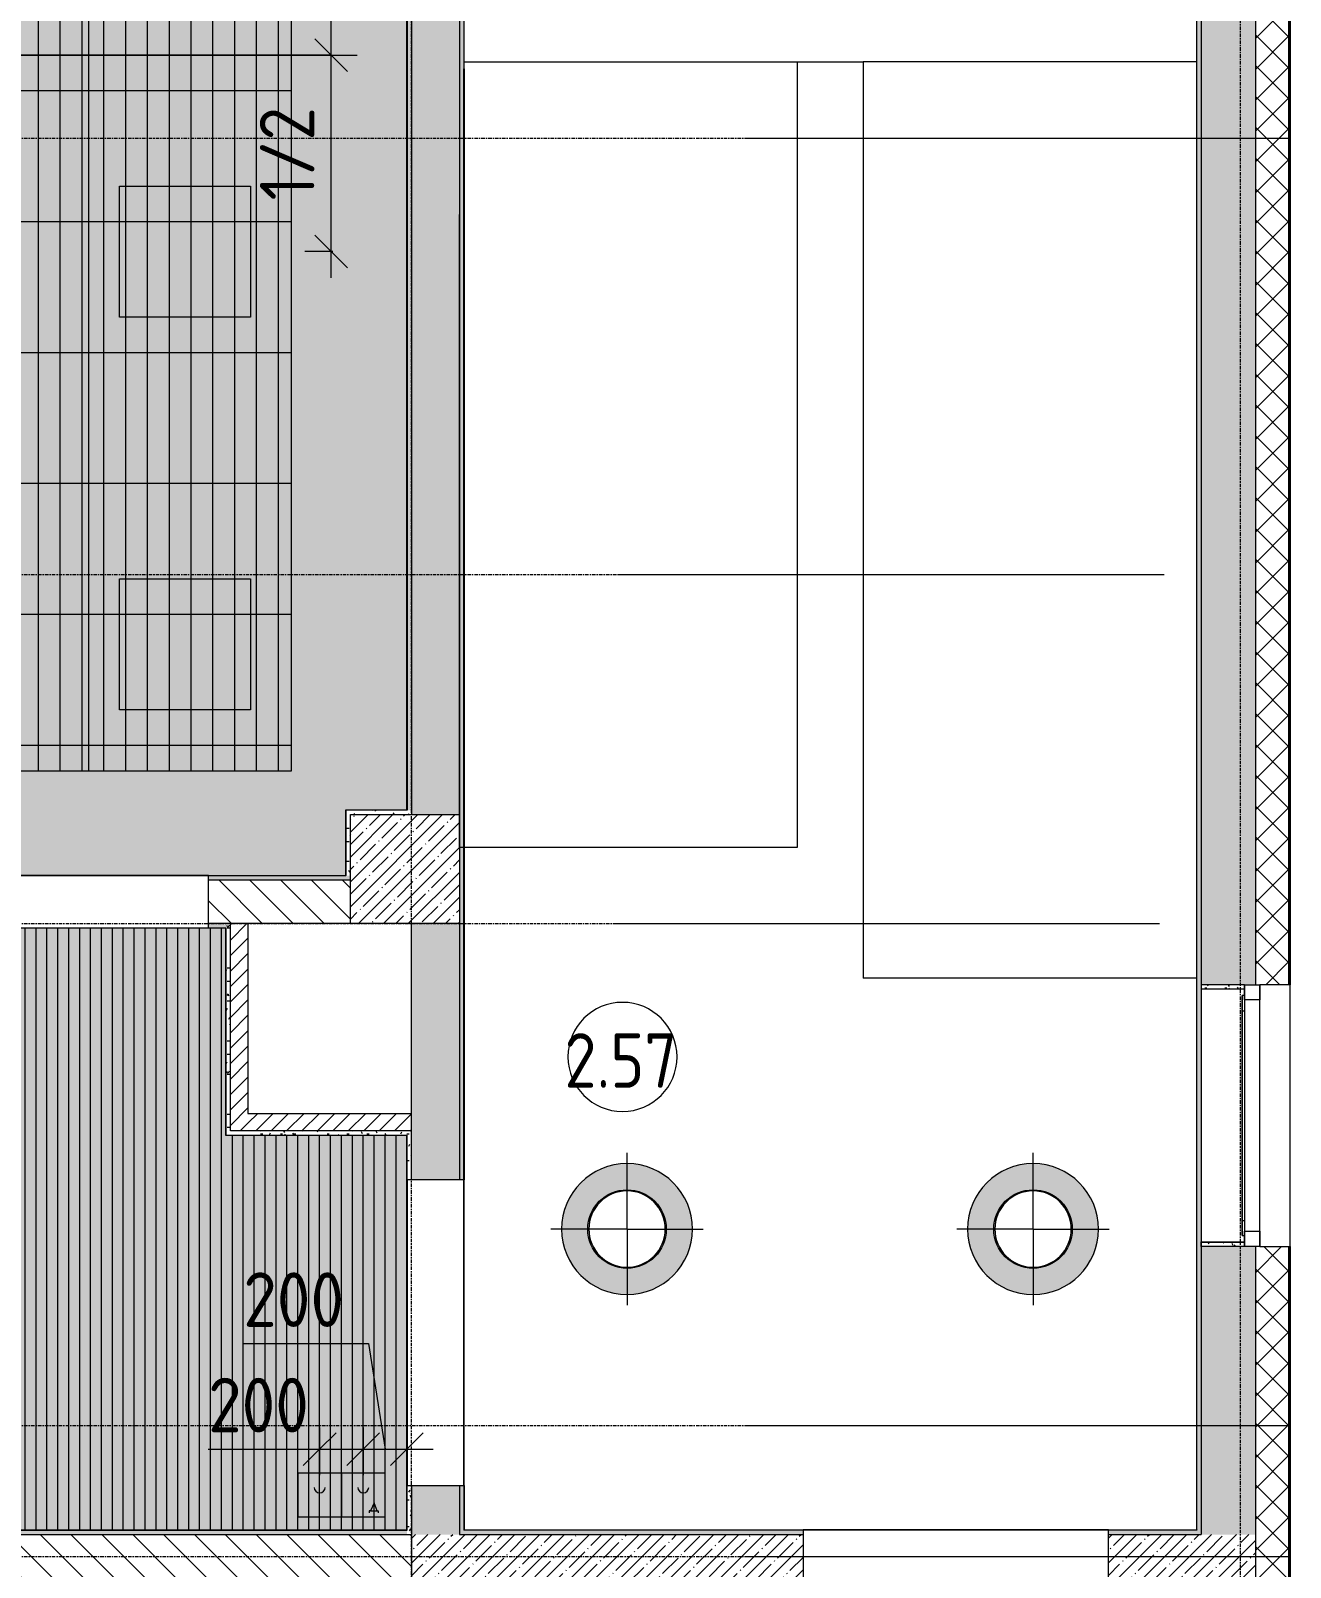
# Model space of a CAD drawing. Header units: millimetres. Extents: x 81548 to 272142, y -8553 to 29000.
# Drawn here: x 119465 to 125238, y 10450 to 17492 of the extents above; entities that cross this region are included whole.
import ezdxf

# ---------------------------------------------------------------- set-up
doc = ezdxf.new("R2010")
doc.units = ezdxf.units.MM
doc.linetypes.add('Осевая', pattern=[31.75, 6.35, -4.7625, 15.875, -4.7625])
for name, color, linetype, lineweight in [('A-ANNO-DIMS', 7, 'Continuous', 9), ('A-ANNO-DIMS-100', 7, 'Continuous', 9), ('A-AREA-IDEN', 7, 'Continuous', 9), ('A-CLNG-PATT', 7, 'Continuous', 9), ('A-GLAZ', 7, 'Continuous', 9), ('A-GLAZ-1', 7, 'Continuous', 13), ('A-WALL', 7, 'Continuous', 9), ('I-WALL', 7, 'Continuous', 9), ('Q-SPCQ', 7, 'Continuous', 9), ('S-COLS', 7, 'Continuous', 9), ('S-STRS-MBND', 7, 'Continuous', 9), ('Оси', 7, 'Continuous', 9), ('Оси-2', 7, 'Осевая', 9)]:
    doc.layers.add(name, color=color, linetype=linetype, lineweight=lineweight)
for name, color, linetype, lineweight, true_color in [('A-ANNO-NOTE', 1, 'Continuous', 9, 0xff0000), ('A-CLNG-1', 7, 'Continuous', 9, 0xeaeaea), ('A-WALL-1', 7, 'Continuous', 9, 0x3c3c3c), ('A-WALL-2', 7, 'Continuous', 9, 0x535353), ('A-WALL-FNSH-1', 7, 'Continuous', 9, 0x3c3c3c), ('I-WALL-1', 7, 'Continuous', 9, 0x535353), ('Q-SPCQ-4', 1, 'Continuous', 9, 0xff0000), ('S-COLS-1', 9, 'Continuous', 9, 0x808080), ('S-COLS-2', 7, 'Continuous', 9, 0x3c3c3c)]:
    doc.layers.add(name, color=color, linetype=linetype, lineweight=lineweight, true_color=true_color)
doc.layers.add('A-CLNG-PATT-1', color=7, linetype='Continuous', lineweight=9, transparency=1)
doc.styles.add('GOST Common_1', font='GOST_Common.ttf', dxfattribs={"width": 0.9, "height": 250})
doc.styles.add('ISOCPEUR', font='isocpeur.ttf', dxfattribs={"width": 0.9, "height": 250})
doc.dimstyles.new('ISO-2_5_0_9К_БОЛЬШОЙ', dxfattribs={"dimscale": 304.8, "dimtxt": 248.995294, "dimasz": 0.492126, "dimexe": 0.393701, "dimexo": 0.984252, "dimgap": 0, "dimtad": 1, "dimdec": 0, "dimrnd": 10, "dimzin": 0, "dimdsep": 46, "dimtxsty": 'ISOCPEUR', "dimblk1": 'OBLIQUE', "dimblk2": 'OBLIQUE', "dimsah": 1, "dimcen": 0.09, "dimdle": 0.393701, "dimazin": 0, "dimtfac": 1, "dimtdec": 4, "dimtix": 1, "dimtmove": 0, "dimatfit": 3, "dimfxl": 1, "dimtvp": 1, "dimtolj": 1, "dimtzin": 0, "dimarcsym": 2})
doc.dimstyles.new('ISO-2_5_0_9К_БОЛЬШОЙ_1', dxfattribs={"dimscale": 304.8, "dimtxt": 248.995294, "dimasz": 0.492126, "dimexe": 0.393701, "dimexo": 0.984252, "dimgap": 0, "dimtad": 1, "dimdec": 0, "dimrnd": 10, "dimzin": 0, "dimdsep": 46, "dimtxsty": 'ISOCPEUR', "dimblk1": 'OBLIQUE', "dimblk2": 'OBLIQUE', "dimsah": 1, "dimcen": 0.09, "dimdle": 0.393701, "dimazin": 0, "dimtfac": 1, "dimtdec": 4, "dimtix": 1, "dimtmove": 1, "dimatfit": 3, "dimfxl": 1, "dimtvp": 1, "dimtolj": 1, "dimtzin": 0, "dimarcsym": 2})
pattern_1 = [(135, (0, 0), (-70.71068, -70.71068), [])]
pattern_2 = [(45, (0, 0), (-57.024626, 57.024626), []), (45, (57.025, 0), (-57.024626, 57.024626), [100.806, -20.161, 3.353, -16.808])]
pattern_3 = [(45, (0, 0), (-35.35534, 35.35534), [])]
pattern_4 = [(0, (0, 0), (121.92, 30.48), [10.058, -81.382, 10.058, -81.382, -487.68]), (0, (0, 0), (121.92, 30.48), [-182.88, 10.058, -172.822, 10.058, -81.382, -213.36]), (0, (0, 0), (121.92, 30.48), [-457.2, 10.058, -50.902, 10.058, -142.342]), (120, (45.72, 15.24), (-87.356454, 90.345817), [10.058, -81.382, 10.058, -81.382, -487.68]), (120, (45.72, 15.24), (-87.356454, 90.345817), [-182.88, 10.058, -172.822, 10.058, -81.382, -213.36]), (120, (45.72, 15.24), (-87.356454, 90.345817), [-457.2, 10.058, -50.902, 10.058, -142.342]), (240, (60.96, 76.2), (-34.563546, -120.825817), [10.058, -81.382, 10.058, -81.382, -487.68]), (240, (60.96, 76.2), (-34.563546, -120.825817), [-182.88, 10.058, -172.822, 10.058, -81.382, -213.36]), (240, (60.96, 76.2), (-34.563546, -120.825817), [-457.2, 10.058, -50.902, 10.058, -142.342])]

# ---------------------------------------------------------------- blocks, each defined once
blk = doc.blocks.new('120_Окно_СКБ_1Ст - 120_Окно_СКБ_1Ст 1200х2500_h_ с форточкой2-24160662-Сводный план потолков 2 этажа в осях 23-33')
at = {"layer": 'A-GLAZ'}
for p, q in [((600, -57), (-600, -57)), ((-600, -127), (600, -127))]:
    blk.add_line(p, q, dxfattribs=at)
at = {"layer": 'A-GLAZ-1'}
for p, q in [((-600, -127), (-600, -57)), ((-600, -57), (-530, -57)), ((-530, -57), (-530, -127)), ((530, -127), (530, -57)), ((530, -57), (600, -57)), ((600, -57), (600, -127)), ((-530, -127), (-600, -127)), ((-550, -127), (-550, -137)), ((-550, -137), (550, -137)), ((550, -137), (-550, -137)), ((-480, -137), (-480, -127)), ((480, -137), (480, -127)), ((600, -127), (530, -127)), ((550, -137), (550, -127))]:
    blk.add_line(p, q, dxfattribs=at)
blk = doc.blocks.new('BSC_Колонна _Прямоугольная - 500х500-22291386-Сводный план потолков 2 этажа в осях 23-33')
at = {"layer": 'S-COLS-1'}
h = blk.add_hatch(dxfattribs=at)
h.set_pattern_fill('FP_15', color=256, style=0, pattern_type=2)
h.set_pattern_definition([(45, (-121180, -13650), (-57.024626, 57.024626), []), (45, (-121122.975, -13650), (-57.024626, 57.024626), [100.806, -20.161, 3.353, -16.808])])
h.paths.add_polyline_path([(-250, -250), (250, -250), (250, 250), (-250, 250), (-250, 37.6)])
at = {"layer": 'S-COLS-2'}
for p, q in [((-250, 250), (250, 250)), ((-250, -250), (-250, 250)), ((250, 250), (250, -250)), ((250, -250), (-250, -250))]:
    blk.add_line(p, q, dxfattribs=at)
blk = doc.blocks.new('Дистанционный пожарный извещатель - Монтируемые на перекрытии-30348713-Сводный план потолков 2 этажа в осях 23-33')
at = {"layer": 'Q-SPCQ'}
for p, q in [((0, 200), (-200, 200)), ((-200, 200), (-200, 0)), ((0, 0), (0, 200)), ((-100, 50), (-100, 110)), ((-200, 0), (0, 0)), ((-72.6, 28.2), (-72.6, 18.2)), ((-66.8, 28.2), (-72.6, 28.2)), ((-49.9, 64.5), (-66.8, 28.2)), ((-66.8, 28.2), (-36.8, 28.2)), ((-36.8, 28.2), (-49.9, 64.5)), ((-36.8, 28.2), (-31.8, 28.2)), ((-31.8, 28.2), (-31.8, 18.2))]:
    blk.add_line(p, q, dxfattribs=at)
blk.add_arc((-100, 135), 25, 180, 360, dxfattribs=at)
blk = doc.blocks.new('Извещатель пожарный ручной - Монтируемые на перекрытии-30340863-Сводный план потолков 2 этажа в осях 23-33')
at = {"layer": 'Q-SPCQ'}
for p, q in [((0, 200), (-200, 200)), ((-200, 200), (-200, 0)), ((0, 0), (0, 200)), ((-100, 50), (-100, 110)), ((-200, 0), (0, 0))]:
    blk.add_line(p, q, dxfattribs=at)
blk.add_arc((-100, 135), 25, 180, 360, dxfattribs=at)
blk = doc.blocks.new('DIMBLOCK54-Сводный план потолков 2 этажа в осях 23-33')
at = {"layer": 'A-ANNO-DIMS-100'}
for p, q in [((120789, 11091), (120789, 10871.7)), ((120789, 10991.7), (120789, 11091)), ((120989, 11091), (120989, 10871.7)), ((120989, 10991.7), (120989, 11091)), ((120277.7, 10991.7), (120851.8, 10991.7)), ((120669, 10991.7), (120989, 10991.7)), ((120851.8, 10991.7), (120889, 10991.7))]:
    blk.add_line(p, q, dxfattribs=at)
at = {"layer": 'A-ANNO-DIMS-100', "lineweight": 20}
for p, q in [((120789, 10991.7), (120864, 11066.7)), ((120989, 10991.7), (121064, 11066.7)), ((120789, 10991.7), (120714, 10916.7)), ((120989, 10991.7), (120914, 10916.7))]:
    blk.add_line(p, q, dxfattribs=at)
at = {"layer": 'A-ANNO-DIMS-100', "color": 0, "insert": (120277.7, 11318.3), "char_height": 250, "width": 568.858, "attachment_point": 1, "line_spacing_factor": 1.149209, "style": 'ISOCPEUR'}
blk.add_mtext('200', dxfattribs=at)
blk = doc.blocks.new('_Oblique')
at = {"color": 0, "linetype": 'ByBlock', "lineweight": -2}
blk.add_line((-0.5, -0.5), (0.5, 0.5), dxfattribs=at)
blk = doc.blocks.new('DIMBLOCK55-Сводный план потолков 2 этажа в осях 23-33')
at = {"layer": 'A-ANNO-DIMS-100'}
for p, q in [((120438.8, 11475), (121012.9, 11475)), ((121012.9, 11475), (121089, 10991.7)), ((120989, 11091), (120989, 10871.7)), ((120989, 10991.7), (120989, 11091)), ((121189, 10797.8), (121189, 11111.7)), ((120989, 10991.7), (121309, 10991.7)), ((121189, 10991.7), (121189, 10797.8))]:
    blk.add_line(p, q, dxfattribs=at)
at = {"layer": 'A-ANNO-DIMS-100', "lineweight": 20}
for p, q in [((120989, 10991.7), (121064, 11066.7)), ((121189, 10991.7), (121264, 11066.7)), ((120989, 10991.7), (120914, 10916.7)), ((121189, 10991.7), (121114, 10916.7))]:
    blk.add_line(p, q, dxfattribs=at)
at = {"layer": 'A-ANNO-DIMS-100', "color": 0, "insert": (120438.8, 11801.6), "char_height": 250, "width": 568.858, "attachment_point": 1, "line_spacing_factor": 1.149209, "style": 'ISOCPEUR'}
blk.add_mtext('200', dxfattribs=at)
blk = doc.blocks.new('DIMBLOCK146-Сводный план потолков 2 этажа в осях 23-33')
at = {"layer": 'A-ANNO-DIMS-100', "lineweight": 20}
for p, q in [((120841.6, 17380), (120766.6, 17455)), ((120841.6, 17380), (120916.6, 17305)), ((120841.6, 16480), (120766.6, 16555)), ((120841.6, 16480), (120916.6, 16405))]:
    blk.add_line(p, q, dxfattribs=at)
at = {"layer": 'A-ANNO-DIMS-100'}
for p, q in [((119321.4, 17380), (120961.6, 17380)), ((120841.6, 17380), (119321.4, 17380)), ((120841.6, 16360), (120841.6, 17380)), ((120849.7, 16480), (120721.6, 16480)), ((120841.6, 16480), (120849.7, 16480))]:
    blk.add_line(p, q, dxfattribs=at)
at = {"layer": 'A-ANNO-DIMS-100', "color": 0, "insert": (120515, 16714.5), "char_height": 250, "width": 517.144, "attachment_point": 1, "rotation": 90, "line_spacing_factor": 1.149209, "style": 'ISOCPEUR'}
blk.add_mtext('1/2', dxfattribs=at)
blk = doc.blocks.new('DIMBLOCK147-Сводный план потолков 2 этажа в осях 23-33')
at = {"layer": 'A-ANNO-DIMS-100'}
for p, q in [((120841.6, 17380), (120841.6, 18400)), ((120849.7, 18280), (120721.6, 18280)), ((120841.6, 18280), (120849.7, 18280)), ((119321.4, 17380), (120961.6, 17380)), ((120841.6, 17380), (119321.4, 17380))]:
    blk.add_line(p, q, dxfattribs=at)
at = {"layer": 'A-ANNO-DIMS-100', "lineweight": 20}
for p, q in [((120841.6, 18280), (120766.6, 18355)), ((120841.6, 18280), (120916.6, 18205)), ((120841.6, 17380), (120766.6, 17455)), ((120841.6, 17380), (120916.6, 17305))]:
    blk.add_line(p, q, dxfattribs=at)
at = {"layer": 'A-ANNO-DIMS-100', "color": 0, "insert": (120515, 17614.5), "char_height": 250, "width": 517.144, "attachment_point": 1, "rotation": 90, "line_spacing_factor": 1.149209, "style": 'ISOCPEUR'}
blk.add_mtext('1/2', dxfattribs=at)
blk = doc.blocks.new('Марка_Помещения - Номер-25198446-Сводный план потолков 2 этажа в осях 23-33')
at = {"layer": 'A-AREA-IDEN'}
for start, end in [(360, 180), (180, 360)]:
    blk.add_arc((0, 0), 2.5, start, end, dxfattribs=at)

msp = doc.modelspace()

# ---------------------------------------------------------------- hatches: boundary and pattern name
at = {"layer": 'A-CLNG-PATT'}
h = msp.add_hatch(dxfattribs=at)
h.set_pattern_fill('FP_27', color=256, style=0, pattern_type=2)
h.set_pattern_definition([(90, (0, 0), (-100, 6e-15), [])])
h.paths.add_polyline_path([(120172.3, 14101), (120660.6, 14101), (120660.6, 20724), (120150, 20724), (120150, 20728), (111071, 20728), (111071, 14101), (115085.7, 14101)])
h = msp.add_hatch(dxfattribs=at)
h.set_pattern_fill('FP_28', color=256, style=0, pattern_type=2)
h.set_pattern_definition([(0, (116130, 17217.75), (0, -600), []), (270, (116130, 17217.7), (-1200, -7e-14), [])])
h.paths.add_polyline_path([(120172.3, 14101), (120660.6, 14101), (120660.6, 20724), (120150, 20724), (120150, 20728), (111071, 20728), (111071, 14101), (115085.7, 14101)])
h = msp.add_hatch(dxfattribs=at)
h.set_pattern_fill('FP_23', color=256, style=0, pattern_type=2)
h.set_pattern_definition([(90, (107289, 14206.21), (50, -3e-15), [])])
h.paths.add_polyline_path([(121189, 10621), (121189, 12429), (120359, 12429), (120359, 13379), (98721, 13379), (98721, 11341), (100830, 11341), (100830, 10621), (120172.3, 10621)])
h.paths.add_polyline_path([(110884.9, 11801.5), (110836.6, 11813.7), (110795.4, 11835.4), (110758.8, 11868.1), (110731.9, 11907.1), (110714.7, 11952.9), (110712.1, 11974.1), (110709, 11951.4), (110692.5, 11907.8), (110665.1, 11868.1), (110629, 11836.2), (110586.3, 11813.7), (110539.5, 11802.2), (110491.3, 11802.2), (110444.5, 11813.7), (110401.8, 11836.2), (110362.9, 11872.1), (110338.3, 11907.8), (110321.2, 11952.9), (110315.4, 12000.8), (110321.2, 12048.6), (110338.3, 12093.7), (110365.7, 12133.4), (110401.8, 12165.3), (110444.5, 12187.8), (110491.3, 12199.3), (110539.5, 12199.3), (110586.3, 12187.8), (110629, 12165.3), (110665.1, 12133.4), (110692.5, 12093.7), (110709.7, 12047.9), (110712.2, 12026.6), (110715.4, 12049.4), (110731.9, 12092.9), (110759.3, 12132.6), (110795.4, 12164.6), (110838.1, 12187), (110884.9, 12198.5), (110933.1, 12198.5), (110979.9, 12187), (111022.6, 12164.6), (111058.7, 12132.6), (111086.1, 12092.9), (111103.2, 12047.9), (111109, 12000), (111103.2, 11952.1), (111086.1, 11907.1), (111058.7, 11867.4), (111022.6, 11835.4), (110979.9, 11813), (110933.1, 11801.5)])
at = {"layer": 'A-CLNG-PATT-1'}
h = msp.add_hatch(color=256, dxfattribs=at)
h.paths.add_polyline_path([(111270.8, 13557), (115580, 13557), (115579, 14101), (111071, 14101), (111071, 13557)])
h.paths.add_polyline_path([(117301.4, 13620), (120909, 13621), (120909, 13921), (121189, 13921), (121189, 18579), (120660.6, 18579), (120660.6, 14101), (117301.4, 14101), (117301.4, 13687.6)])
h.paths.add_polyline_path([(120680.6, 19121), (121190, 19121), (121189, 20724), (120660.6, 20724), (120660.6, 19121)])
h.paths.add_polyline_path([(118536.5, 20728), (120129.2, 20728), (120129.2, 21129), (118536.5, 21129), (118536.5, 20871.1)])
h.paths.add_polyline_path([(115350.4, 20728), (115350.4, 21129), (111071, 21129), (111071, 20728), (115085.7, 20728)])
h.paths.add_polyline_path([(118134.5, 20728), (118134.5, 21129), (116121.4, 21129), (116121.4, 20728), (117629, 20728)])
for points in [[(120660.6, 14101), (120660.6, 20724), (120150, 20724), (120150, 20727), (111072, 20727), (111072, 14101), (120172.3, 14101)], [(120172.3, 14100), (120660.6, 14101), (120660.6, 20724), (120150, 20724), (120150, 20727), (111072, 20727), (111072, 14100), (117301.4, 14100)]]:
    msp.add_hatch(color=256, dxfattribs=at).paths.add_polyline_path(points)
h = msp.add_hatch(color=256, dxfattribs=at)
h.paths.add_polyline_path([(121190, 10620), (121189, 12430), (120360, 12430), (120359, 13380), (98720, 13379), (98721, 11340), (100829, 11340), (100830, 10620), (121189.5, 10620)])
h.paths.add_polyline_path([(110884.9, 11801.5), (110836.6, 11813.7), (110795.4, 11835.4), (110758.8, 11868.1), (110731.9, 11907.1), (110714.7, 11952.9), (110712.1, 11974.1), (110709, 11951.4), (110692.5, 11907.8), (110665.1, 11868.1), (110629, 11836.2), (110586.3, 11813.7), (110539.5, 11802.2), (110491.3, 11802.2), (110444.5, 11813.7), (110401.8, 11836.2), (110362.9, 11872.1), (110338.3, 11907.8), (110321.2, 11952.9), (110315.4, 12000.8), (110321.2, 12048.6), (110338.3, 12093.7), (110365.7, 12133.4), (110401.8, 12165.3), (110444.5, 12187.8), (110491.3, 12199.3), (110539.5, 12199.3), (110586.3, 12187.8), (110629, 12165.3), (110665.1, 12133.4), (110692.5, 12093.7), (110709.7, 12047.9), (110712.2, 12026.6), (110715.4, 12049.4), (110731.9, 12092.9), (110759.3, 12132.6), (110795.4, 12164.6), (110838.1, 12187), (110884.9, 12198.5), (110933.1, 12198.5), (110979.9, 12187), (111022.6, 12164.6), (111058.7, 12132.6), (111086.1, 12092.9), (111103.2, 12047.9), (111109, 12000), (111103.2, 11952.1), (111086.1, 11907.1), (111058.7, 11867.4), (111022.6, 11835.4), (110979.9, 11813), (110933.1, 11801.5)])
h = msp.add_hatch(color=256, dxfattribs=at)
h.paths.add_polyline_path([(121189, 10621), (121189, 12429), (120359, 12429), (120359, 13379), (98721, 13379), (98721, 11341), (100830, 11341), (100830, 10621), (120172.3, 10621)])
h.paths.add_polyline_path([(110884.9, 11801.5), (110836.6, 11813.7), (110795.4, 11835.4), (110758.8, 11868.1), (110731.9, 11907.1), (110714.7, 11952.9), (110712.1, 11974.1), (110709, 11951.4), (110692.5, 11907.8), (110665.1, 11868.1), (110629, 11836.2), (110586.3, 11813.7), (110539.5, 11802.2), (110491.3, 11802.2), (110444.5, 11813.7), (110401.8, 11836.2), (110362.9, 11872.1), (110338.3, 11907.8), (110321.2, 11952.9), (110315.4, 12000.8), (110321.2, 12048.6), (110338.3, 12093.7), (110365.7, 12133.4), (110401.8, 12165.3), (110444.5, 12187.8), (110491.3, 12199.3), (110539.5, 12199.3), (110586.3, 12187.8), (110629, 12165.3), (110665.1, 12133.4), (110692.5, 12093.7), (110709.7, 12047.9), (110712.2, 12026.6), (110715.4, 12049.4), (110731.9, 12092.9), (110759.3, 12132.6), (110795.4, 12164.6), (110838.1, 12187), (110884.9, 12198.5), (110933.1, 12198.5), (110979.9, 12187), (111022.6, 12164.6), (111058.7, 12132.6), (111086.1, 12092.9), (111103.2, 12047.9), (111109, 12000), (111103.2, 11952.1), (111086.1, 11907.1), (111058.7, 11867.4), (111022.6, 11835.4), (110979.9, 11813), (110933.1, 11801.5)])
h = msp.add_hatch(color=256, dxfattribs=at)
h.paths.add_polyline_path([(122198, 11700), (122256.5, 11705.8), (122312.8, 11722.8), (122364.6, 11750.6), (122410.1, 11787.9), (122447.4, 11833.3), (122475.1, 11885.2), (122492.2, 11941.5), (122498, 12000), (122492.2, 12058.5), (122475.1, 12114.8), (122447.4, 12166.7), (122410.1, 12212.1), (122364.6, 12249.4), (122312.8, 12277.2), (122256.5, 12294.2), (122198, 12300), (122139.5, 12294.2), (122083.2, 12277.2), (122031.3, 12249.4), (121985.8, 12212.1), (121948.5, 12166.7), (121920.8, 12114.8), (121903.7, 12058.5), (121898, 12000), (121903.7, 11941.5), (121920.8, 11885.2), (121948.5, 11833.3), (121985.8, 11787.9), (122031.3, 11750.6), (122083.2, 11722.8), (122139.5, 11705.8)])
h.paths.add_polyline_path([(122198, 11825), (122152.7, 11831), (122110.5, 11848.4), (122074.2, 11876.3), (122046.4, 11912.5), (122028.9, 11954.7), (122023, 12000), (122028.9, 12045.3), (122046.4, 12087.5), (122074.2, 12123.7), (122110.5, 12151.6), (122152.7, 12169), (122198, 12175), (122243.3, 12169), (122285.5, 12151.6), (122321.7, 12123.7), (122349.5, 12087.5), (122367, 12045.3), (122373, 12000), (122367, 11954.7), (122349.5, 11912.5), (122321.7, 11876.3), (122285.5, 11848.4), (122243.3, 11831)])
h = msp.add_hatch(color=256, dxfattribs=at)
h.paths.add_polyline_path([(124059, 11700), (124117.5, 11705.8), (124173.8, 11722.8), (124225.7, 11750.6), (124271.1, 11787.9), (124308.4, 11833.3), (124336.2, 11885.2), (124353.2, 11941.5), (124359, 12000), (124353.2, 12058.5), (124336.2, 12114.8), (124308.4, 12166.7), (124271.1, 12212.1), (124225.7, 12249.4), (124173.8, 12277.2), (124117.5, 12294.2), (124059, 12300), (124000.5, 12294.2), (123944.2, 12277.2), (123892.3, 12249.4), (123846.9, 12212.1), (123809.6, 12166.7), (123781.8, 12114.8), (123764.8, 12058.5), (123759, 12000), (123764.8, 11941.5), (123781.8, 11885.2), (123809.6, 11833.3), (123846.9, 11787.9), (123892.3, 11750.6), (123944.2, 11722.8), (124000.5, 11705.8)])
h.paths.add_polyline_path([(124059, 11825), (124013.7, 11831), (123971.5, 11848.4), (123935.3, 11876.3), (123907.4, 11912.5), (123890, 11954.7), (123884, 12000), (123890, 12045.3), (123907.4, 12087.5), (123935.3, 12123.7), (123971.5, 12151.6), (124013.7, 12169), (124059, 12175), (124104.3, 12169), (124146.5, 12151.6), (124182.7, 12123.7), (124210.6, 12087.5), (124228, 12045.3), (124234, 12000), (124228, 11954.7), (124210.6, 11912.5), (124182.7, 11876.3), (124146.5, 11848.4), (124104.3, 11831)])
at = {"layer": 'A-WALL'}
h = msp.add_hatch(dxfattribs=at)
h.set_pattern_fill('FP_1', color=256, style=0, pattern_type=2)
h.set_pattern_definition([(45, (0, 0), (-70.71068, 70.71068), []), (135, (0, 0), (-70.71068, -70.71068), [])])
h.paths.add_polyline_path([(125230, -250), (125230, 7700), (125080, 7700), (125080, -250)])
h.paths.add_polyline_path([(125080, 10000), (125230, 10000), (125230, 11920), (125080, 11920), (125080, 10095.8)])
h.paths.add_polyline_path([(125080, 13120), (125230, 13120), (125230, 21400), (125080, 21400), (125080, 13687.6)])
at = {"layer": 'I-WALL'}
h = msp.add_hatch(dxfattribs=at)
h.set_pattern_fill('FP_2', color=256, style=0, pattern_type=2)
h.set_pattern_definition(pattern_2)
h.paths.add_polyline_path([(125080, 10600), (125080, 11920), (124830, 11920), (124830, 10600)])
h.paths.add_polyline_path([(125028, 13120), (125080, 13120), (125080, 21400), (124830, 21400), (124830, 13120)])
h = msp.add_hatch(dxfattribs=at)
h.set_pattern_fill('FP_20', color=256, style=0, pattern_type=2)
h.set_pattern_definition(pattern_4)
h.paths.add_polyline_path([(121430, 10600), (121450, 10600), (121450, 10825), (121430, 10825)])
h.paths.add_polyline_path([(121430, 12225), (121450, 12225), (121450, 18830), (121430, 18830), (121430, 12789.6)])
h = msp.add_hatch(dxfattribs=at)
h.set_pattern_fill('FP_20', color=256, style=0, pattern_type=2)
h.set_pattern_definition(pattern_4)
h.paths.add_polyline_path([(124830, 10620), (124830, 18830), (124810, 18830), (124810, 10620)])
h = msp.add_hatch(dxfattribs=at)
h.set_pattern_fill('FP_20', color=256, style=0, pattern_type=2)
h.set_pattern_definition(pattern_4)
h.paths.add_polyline_path([(121210, 13920), (121210, 18600), (121190, 18600), (121190, 13920)])
h = msp.add_hatch(dxfattribs=at)
h.set_pattern_fill('FP_2', color=256, style=0, pattern_type=2)
h.set_pattern_definition(pattern_2)
h.paths.add_polyline_path([(121210, 10600), (121430, 10600), (121430, 10825), (121210, 10825)])
h.paths.add_polyline_path([(121430, 12225), (121430, 13400), (121210, 13400), (121210, 12225)])
h.paths.add_polyline_path([(121212.6, 13900), (121430, 13900), (121430, 18600), (121210, 18600), (121210, 13900)])
h = msp.add_hatch(dxfattribs=at)
h.set_pattern_fill('FP_20', color=256, style=0, pattern_type=2)
h.set_pattern_definition(pattern_4)
h.paths.add_polyline_path([(120930, 13620), (120930, 13920), (120910, 13920), (120910, 13620)])
h = msp.add_hatch(dxfattribs=at)
h.set_pattern_fill('FP_20', color=256, style=0, pattern_type=2)
h.set_pattern_definition(pattern_4)
h.paths.add_polyline_path([(121210, 13900), (121210, 13920), (120930, 13920), (120930, 13900)])
h = msp.add_hatch(dxfattribs=at)
h.set_pattern_fill('FP_4', color=256, style=0, pattern_type=2)
h.set_pattern_definition(pattern_1)
h.paths.add_polyline_path([(120360, 13400), (120930, 13400), (120930, 13600), (120280, 13600), (120280, 13400)])
h.paths.add_polyline_path([(118830, 13400), (118830, 13600), (116100.4, 13600), (116100.4, 13400), (117629, 13400)])
h = msp.add_hatch(dxfattribs=at)
h.set_pattern_fill('FP_20', color=256, style=0, pattern_type=2)
h.set_pattern_definition(pattern_4)
h.paths.add_polyline_path([(120930, 13600), (120930, 13620), (120280, 13620), (120280, 13600)])
h.paths.add_polyline_path([(117629, 13600), (118830, 13600), (118830, 13620), (117300.4, 13620), (117300.4, 13600)])
h = msp.add_hatch(dxfattribs=at)
h.set_pattern_fill('FP_20', color=256, style=0, pattern_type=2)
h.set_pattern_definition(pattern_4)
h.paths.add_polyline_path([(120360, 13380), (120360, 13400), (120280, 13400), (120280, 13380), (120359, 13380)])
h.paths.add_polyline_path([(118830, 13380), (118830, 13400), (115599.5, 13400), (115599.5, 13380), (117629, 13380)])
h = msp.add_hatch(dxfattribs=at)
h.set_pattern_fill('FP_20', color=256, style=0, pattern_type=2)
h.set_pattern_definition(pattern_4)
h.paths.add_polyline_path([(120360, 12430), (120380, 12430), (120380, 13400), (120360, 13400), (120360, 12789.6)])
h = msp.add_hatch(dxfattribs=at)
h.set_pattern_fill('FP_5', color=256, style=0, pattern_type=2)
h.set_pattern_definition(pattern_3)
h.paths.add_polyline_path([(120380, 12450), (120460, 12450), (120460, 13400), (120380, 13400), (120380, 12789.6)])
h = msp.add_hatch(dxfattribs=at)
h.set_pattern_fill('FP_20', color=256, style=0, pattern_type=2)
h.set_pattern_definition(pattern_4)
h.paths.add_polyline_path([(125028, 13100), (125028, 13120), (124830, 13120), (124830, 13100)])
h = msp.add_hatch(dxfattribs=at)
h.set_pattern_fill('FP_5', color=256, style=0, pattern_type=2)
h.set_pattern_definition(pattern_3)
h.paths.add_polyline_path([(121210, 12450), (121210, 12530), (120460, 12530), (120460, 12450)])
h = msp.add_hatch(dxfattribs=at)
h.set_pattern_fill('FP_20', color=256, style=0, pattern_type=2)
h.set_pattern_definition(pattern_4)
h.paths.add_polyline_path([(121190, 12430), (121210, 12430), (121210, 12450), (120380, 12450), (120380, 12430), (121189, 12430)])
h = msp.add_hatch(dxfattribs=at)
h.set_pattern_fill('FP_20', color=256, style=0, pattern_type=2)
h.set_pattern_definition(pattern_4)
h.paths.add_polyline_path([(121210, 10600), (121210, 10825), (121190, 10825), (121190, 10600)])
h.paths.add_polyline_path([(121190, 12225), (121210, 12225), (121210, 12430), (121190, 12430)])
h = msp.add_hatch(dxfattribs=at)
h.set_pattern_fill('FP_20', color=256, style=0, pattern_type=2)
h.set_pattern_definition(pattern_4)
h.paths.add_polyline_path([(125028, 11920), (125028, 11940), (124830, 11940), (124830, 11920)])
h = msp.add_hatch(dxfattribs=at)
h.set_pattern_fill('FP_20', color=256, style=0, pattern_type=2)
h.set_pattern_definition(pattern_4)
h.paths.add_polyline_path([(121190, 10600), (121189, 10620), (111180, 10620), (111180, 10600), (120172.3, 10600)])
h.paths.add_polyline_path([(109999.2, 10600), (110230, 10600), (110230, 10620), (109105, 10620), (109105, 10600)])
h.paths.add_polyline_path([(107455.9, 10600), (107705, 10600), (107705, 10620), (105095, 10620), (105095, 10600), (107130, 10600)])
h.paths.add_polyline_path([(103645, 10600), (103645, 10620), (100809, 10620), (100809, 10600), (102369.3, 10600)])
h = msp.add_hatch(dxfattribs=at)
h.set_pattern_fill('FP_4', color=256, style=0, pattern_type=2)
h.set_pattern_definition(pattern_1)
h.paths.add_polyline_path([(121210, 10400), (121210, 10600), (119330, 10600), (119330, 10400), (120172.3, 10400)])
h.paths.add_polyline_path([(111930, 10400), (111930, 10600), (111180, 10600), (111180, 10400), (111270.8, 10400)])
h.paths.add_polyline_path([(109650, 10400), (110230, 10400), (110230, 10600), (109105, 10600), (109105, 10400)])
h.paths.add_polyline_path([(107705, 10400), (107705, 10600), (107350, 10600), (107350, 10400), (107455.9, 10400)])
h = msp.add_hatch(dxfattribs=at)
h.set_pattern_fill('FP_2', color=256, style=0, pattern_type=2)
h.set_pattern_definition(pattern_2)
h.paths.add_polyline_path([(124880, 10380), (125080, 10380), (125080, 10600), (124405, 10600), (124405, 10380), (124430, 10380)])
h.paths.add_polyline_path([(122715.6, 10380), (123005, 10380), (123005, 10600), (121210, 10600), (121210, 10380), (121444, 10380)])
h = msp.add_hatch(dxfattribs=at)
h.set_pattern_fill('FP_20', color=256, style=0, pattern_type=2)
h.set_pattern_definition(pattern_4)
h.paths.add_polyline_path([(124830, 10600), (124830, 10620), (124405, 10620), (124405, 10600), (124502.5, 10600)])
h.paths.add_polyline_path([(122715.6, 10600), (123005, 10600), (123005, 10620), (121450, 10620), (121450, 10600), (121642, 10600)])

# ---------------------------------------------------------------- linework, layer by layer
at = {"layer": 'A-ANNO-NOTE'}
for p, q in [((119871.4, 16780), (120471.4, 16780)), ((119871.4, 16180), (119871.4, 16780)), ((120471.4, 16780), (120471.4, 16180)), ((120471.4, 16180), (119871.4, 16180)), ((119871.4, 14980), (120471.4, 14980)), ((119871.4, 14380), (119871.4, 14980)), ((120471.4, 14980), (120471.4, 14380)), ((120471.4, 14380), (119871.4, 14380)), ((122198, 12000), (122198, 12348.9)), ((124059, 12000), (124059, 12348.9)), ((122198, 12000), (121849.1, 12000)), ((122198, 12000), (122198, 11651.1)), ((122198, 12000), (122546.9, 12000)), ((124059, 12000), (123710.1, 12000)), ((124059, 12000), (124059, 11651.1)), ((124059, 12000), (124407.9, 12000))]:
    msp.add_line(p, q, dxfattribs=at)
for centre in [(122198, 12000), (124059, 12000)]:
    msp.add_circle(centre, 180, dxfattribs=at)
at = {"layer": 'A-CLNG-1'}
for p, q in [((120660.6, 14101), (120660.6, 19094)), ((111071, 14101), (120660.6, 14101)), ((117301.4, 14100), (120660.6, 14100)), ((120909, 13620), (120909, 13921)), ((117301.4, 13620), (120909, 13620)), ((120359, 13379), (98721, 13379)), ((125028, 13099), (124830, 13099)), ((124830, 13099), (124830, 11941)), ((121189, 10621), (121189, 12429)), ((124830, 11941), (125028, 11941)), ((100830, 10621), (121189, 10621))]:
    msp.add_line(p, q, dxfattribs=at)
for centre, radius, start, end in [((122198, 12000), 300, 0, 180), ((122198, 12000), 300, 0, 180), ((124059, 12000), 300, 0, 180), ((124059, 12000), 300, 0, 180), ((122198, 12000), 175, 0, 180), ((122198, 12000), 175, 0, 180), ((124059, 12000), 175, 0, 180), ((124059, 12000), 175, 0, 180), ((122198, 12000), 300, 180, 360), ((122198, 12000), 300, 180, 360), ((122198, 12000), 175, 180, 0), ((122198, 12000), 175, 180, 360), ((124059, 12000), 300, 180, 360), ((124059, 12000), 300, 180, 360), ((124059, 12000), 175, 180, 0), ((124059, 12000), 175, 180, 360)]:
    msp.add_arc(centre, radius, start, end, dxfattribs=at)
at = {"layer": 'A-WALL'}
for p, q in [((125233, 21553), (125233, 13120)), ((125230, 21550), (125230, 13120)), ((125080, 13120), (125080, 21400)), ((121450, 18830), (121450, 17330.4)), ((124830, 18850), (124830, 13100)), ((121210, 18600), (121210, 13900)), ((121430, 18600), (121430, 13900)), ((121190, 18580), (121190, 13920)), ((120910, 13620), (120910, 13920)), ((121190, 13920), (120910, 13920)), ((120280, 13600), (120930, 13600)), ((120910, 13620), (120909, 13620)), ((120380, 13400), (120280, 13400)), ((121430, 13400), (121430, 12225)), ((120280, 13380), (120360, 13380)), ((120360, 12430), (120360, 13380)), ((121210, 12225), (121210, 12430)), ((125080, 10000), (125080, 11920)), ((125230, 11920), (125230, 10000)), ((125233, 11920), (125233, 10000)), ((121190, 10620), (121190, 10825)), ((121210, 10825), (121210, 10360)), ((121430, 10825), (121430, 10600)), ((121450, 10825), (121450, 10620)), ((111180, 10620), (121190, 10620)), ((121430, 10600), (123005, 10600)), ((123005, 10620), (121450, 10620)), ((121451, 10620), (121451, 10621)), ((124405, 10600), (124830, 10600)), ((124810, 10620), (124502.5, 10620)), ((124809, 10621), (124809, 10620))]:
    msp.add_line(p, q, dxfattribs=at)
at = {"layer": 'A-WALL-1'}
for p, q in [((124810, 10620), (124810, 18830)), ((121450, 17330.4), (121450, 17317.3)), ((120280, 13380), (120280, 13620)), ((120930, 13400), (120380, 13400)), ((120380, 12450), (120380, 13400)), ((120460, 13400), (120460, 12530)), ((121210, 12430), (121210, 13400)), ((125028, 13120), (124830, 13120)), ((124830, 13100), (124830, 10600)), ((125028, 13100), (124830, 13100)), ((125230, 13120), (125098, 13120)), ((120460, 12530), (121210, 12530)), ((121210, 12450), (120380, 12450)), ((121190, 12430), (121189, 12430)), ((121190, 12225), (121190, 12430)), ((121450, 12225), (121190, 12225)), ((124830, 11940), (125028, 11940)), ((124830, 11920), (124830, 11940)), ((125028, 11920), (124830, 11920)), ((125098, 11920), (125230, 11920)), ((121190, 10825), (121450, 10825)), ((111180, 10600), (121210, 10600)), ((123005, 10620), (123005, 10380)), ((124405, 10380), (124405, 10620))]:
    msp.add_line(p, q, dxfattribs=at)
at = {"layer": 'A-WALL-2'}
msp.add_line((125238, 11920), (125238, 13120), dxfattribs=at)
at = {"layer": 'A-WALL-FNSH-1'}
for p, q in [((125238, 21558), (125238, 13120)), ((121189, 13921), (121189, 18579)), ((124809, 10621), (124809, 18487.5)), ((121451, 17330.4), (121450, 17330.4)), ((121450, 12225), (121450, 17317.3)), ((121450, 17317.3), (121451, 17317.3)), ((121451, 17317.3), (121451, 12225)), ((121450, 14850), (121451, 14850)), ((121451, 14845.7), (121450, 14845.7)), ((120909, 13921), (121189, 13921)), ((120280, 13621), (120909, 13621)), ((120280, 13620), (120280, 13621)), ((120280, 13379), (120280, 13380)), ((120359, 12429), (120359, 13379)), ((124830, 13099), (124830, 13100)), ((125238, 13120), (125230, 13120)), ((121189, 12429), (120359, 12429)), ((120360, 12430), (121189, 12430)), ((121190, 12225), (121189, 12225)), ((121451, 12225), (121450, 12225)), ((124830, 11941), (124830, 11941)), ((124830, 11940), (124830, 11941)), ((125230, 11920), (125238, 11920)), ((125238, 11920), (125238, 10000)), ((121189, 10825), (121190, 10825)), ((121450, 10825), (121451, 10825)), ((121451, 10825), (121451, 10621)), ((121451, 10621), (123005, 10621)), ((123005, 10621), (123005, 10620)), ((124405, 10620), (124405, 10621)), ((124405, 10621), (124809, 10621)), ((124502.5, 10620), (124405, 10620))]:
    msp.add_line(p, q, dxfattribs=at)
at = {"layer": 'I-WALL-1'}
for p, q in [((121451, 17317.3), (121451, 18829)), ((124809, 15550.4), (124810, 15550.4)), ((120280, 13621), (118830, 13621)), ((118830, 13380), (120280, 13380)), ((124810, 13150.9), (124809, 13150.9)), ((121190, 12225), (121190, 10825)), ((121450, 10825), (121450, 12225)), ((121451, 10825), (121451, 12225)), ((124405, 10621), (123005, 10621)), ((124405, 10620), (123005, 10620))]:
    msp.add_line(p, q, dxfattribs=at)
at = {"layer": 'S-STRS-MBND'}
for p, q in [((121450, 17350), (122980, 17350)), ((122980, 17350), (123280, 17350)), ((122980, 13750), (122980, 17350)), ((124810, 17350), (123280, 17350)), ((123280, 17350), (123280, 13150)), ((121430, 13750), (121430, 16650)), ((121430, 13750), (122980, 13750)), ((124810, 13150), (123280, 13150))]:
    msp.add_line(p, q, dxfattribs=at)
at = {"layer": 'Оси'}
for p, q in [((122738, 17000), (125238, 17000)), ((122160, 15000), (124660, 15000)), ((122138, 13400), (124638, 13400)), ((122738, 11100), (125238, 11100)), ((122738, 10500), (125238, 10500))]:
    msp.add_line(p, q, dxfattribs=at)
at = {"layer": 'Оси-2'}
for p, q in [((121210, 593.7), (121210, 19415.1)), ((125010, 593.7), (125010, 19415.1)), ((84847.6, 17000), (122738, 17000)), ((84847.6, 15000), (122160, 15000)), ((84847.6, 13400), (122138, 13400)), ((84847.6, 11100), (122738, 11100)), ((86117.6, 10500), (122738, 10500))]:
    msp.add_line(p, q, dxfattribs=at)

# ---------------------------------------------------------------- block references
at = {"layer": 'A-AREA-IDEN', "xscale": 99.99999999999993, "yscale": 99.99999999999993, "zscale": 99.99999999999993}
msp.add_blockref('Марка_Помещения - Номер-25198446-Сводный план потолков 2 этажа в осях 23-33', (122177, 12789.2), dxfattribs=at)
at = {"layer": 'A-GLAZ', "rotation": 269.9999999999999}
msp.add_blockref('120_Окно_СКБ_1Ст - 120_Окно_СКБ_1Ст 1200х2500_h_ с форточкой2-24160662-Сводный план потолков 2 этажа в осях 23-33', (125155, 12520), dxfattribs=at)
at = {"layer": 'Q-SPCQ-4'}
for name, p in [('Извещатель пожарный ручной - Монтируемые на перекрытии-30340863-Сводный план потолков 2 этажа в осях 23-33', (120889, 10681)), ('Дистанционный пожарный извещатель - Монтируемые на перекрытии-30348713-Сводный план потолков 2 этажа в осях 23-33', (121089, 10681))]:
    msp.add_blockref(name, p, dxfattribs=at)
at = {"layer": 'S-COLS'}
msp.add_blockref('BSC_Колонна _Прямоугольная - 500х500-22291386-Сводный план потолков 2 этажа в осях 23-33', (121180, 13650), dxfattribs=at)

# ---------------------------------------------------------------- texts
at = {"layer": 'A-AREA-IDEN', "insert": (121911.3, 12897.8), "char_height": 250, "width": 663.797, "attachment_point": 1, "style": 'GOST Common_1'}
msp.add_mtext('2.57', dxfattribs=at)

# ---------------------------------------------------------------- dimensions: what is measured, and where the dimension line sits
at = {"layer": 'A-ANNO-DIMS'}
for base, p1, p2, picture, middle in [((120841.6, 18280), (119021.4, 17380), (120549.7, 18280), 'DIMBLOCK147-Сводный план потолков 2 этажа в осях 23-33', (120716.6, 17830)), ((120841.6, 17380), (120549.7, 16480), (119021.4, 17380), 'DIMBLOCK146-Сводный план потолков 2 этажа в осях 23-33', (120716.6, 16930))]:
    dim = msp.add_linear_dim(base=base, p1=p1, p2=p2, angle=90, text='1/2', dimstyle='ISO-2_5_0_9К_БОЛЬШОЙ', override={"dimpost": '<>', "dimfxl": 1773.610973}, dxfattribs=at)
    dim.commit()
    dim.dimension.update_dxf_attribs({"geometry": picture, "text_midpoint": middle})
for base, p1, p2, override, picture, middle in [((121189, 10991.7), (120989, 10791), (121189, 11097.8), {"dimpost": '<>', "dimfxl": 366.229205}, 'DIMBLOCK55-Сводный план потолков 2 этажа в осях 23-33', (120723.3, 11635)), ((120989, 10991.7), (120789, 10791), (120989, 10791), {"dimpost": '<>', "dimfxl": 200}, 'DIMBLOCK54-Сводный план потолков 2 этажа в осях 23-33', (120562.2, 11151.7))]:
    dim = msp.add_linear_dim(base=base, p1=p1, p2=p2, dimstyle='ISO-2_5_0_9К_БОЛЬШОЙ_1', override=override, dxfattribs=at)
    dim.commit()
    dim.dimension.update_dxf_attribs({"geometry": picture, "text_midpoint": middle, "dimtype": 160})

doc.saveas('drawing.dxf')
